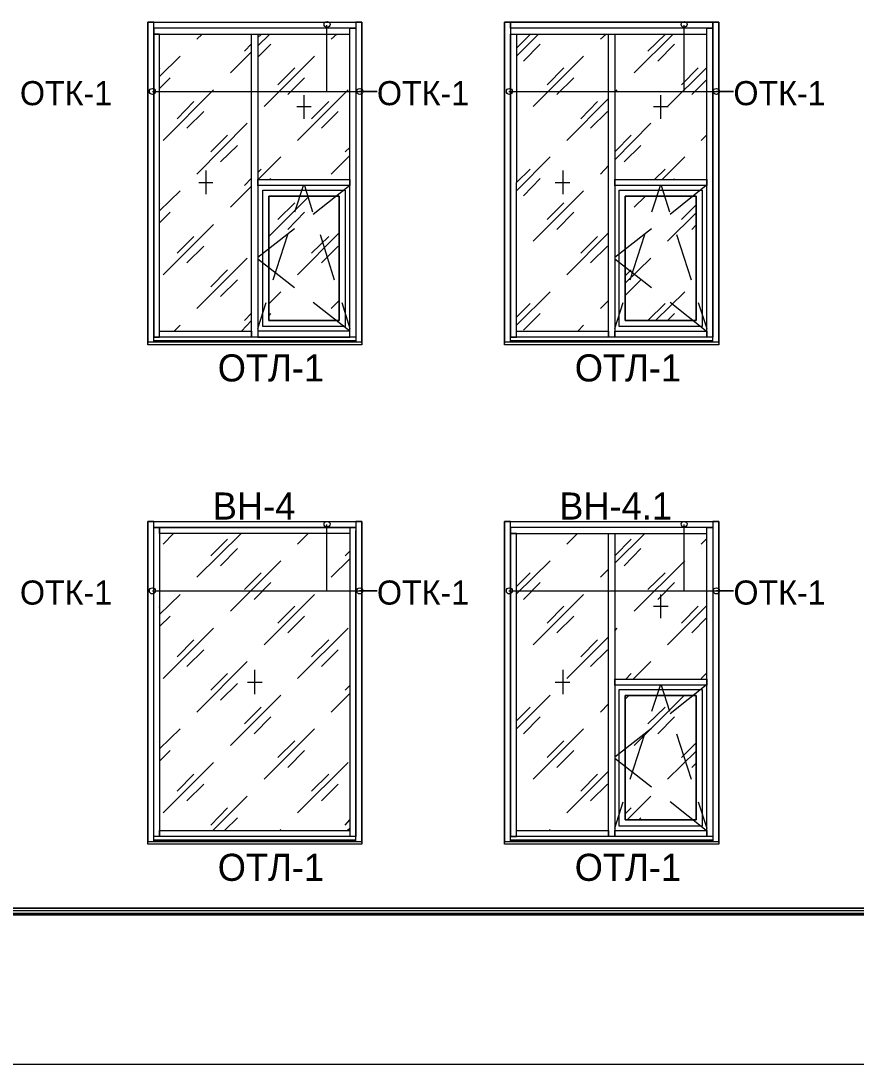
# Model space of a CAD drawing. Header units: millimetres. Extents: x 2294 to 908349, y -83289 to 219220.
# Drawn here: x 341037 to 348288, y -9773 to -713 of the extents above; entities that cross this region are included whole.
import ezdxf

# ---------------------------------------------------------------- set-up
doc = ezdxf.new("R2010")
doc.units = ezdxf.units.MM
doc.layers.add('PDF _Геометрия', color=7, linetype='Continuous')
doc.layers.add('PDF _Текст', color=7, linetype='Continuous')

msp = doc.modelspace()

# ---------------------------------------------------------------- linework, layer by layer
at = {"layer": 'PDF _Геометрия', "lineweight": 9}
for points in [[(357304.6538880302, 5785.864504983067), (357304.6538880302, -8417.379823509254), (372237.9510953019, -8417.379823509254), (372237.9510953019, 5785.864504983067), (372237.9510953019, -8417.379823509254), (372259.8089658695, -8417.379823509254), (320224.9621693904, -8417.379823509254), (322638.071085714, -8417.379823509254), (322638.071085714, 5785.864504983067)], [(322659.9289562816, 5785.864504983067), (322659.9289562816, -8417.379823509254), (357282.7960174608, -8417.379823509254), (357282.7960174608, 5785.864504983067)], [(342192.1221419091, -3499.358934098505), (342192.1221419091, -3433.78532225138), (342192.1221419091, -2117.941510964767), (342192.1221419091, -3460.014767028042), (342240.2094571593, -3460.014767028042), (342240.2094571593, -2117.941510964767), (342240.2094571593, -828.327144407318), (342192.1221419091, -828.327144407318), (342192.1221419091, -2117.941510964767), (342192.1221419091, -802.0976996781537), (342192.1221419091, -723.4093654431636), (342139.6632523558, -723.4093654431636), (342139.6632523558, -802.0976996781537), (342139.6632523558, -2117.941510964767), (342139.6632523558, -3433.78532225138), (342139.6632523558, -3512.473656486371), (342139.6632523558, -723.4093654431636), (343997.5822550135, -723.4093654431636), (343997.5822550135, -3512.473656486371), (343997.5822550135, -3433.78532225138), (343997.5822550135, -2117.941510964767), (343997.5822550135, -802.0976996781537), (343997.5822550135, -723.4093654431636), (343945.1233655552, -723.4093654431636), (343945.1233655552, -802.0976996781537), (343945.1233655552, -2117.941510964767), (343945.1233655552, -3433.78532225138), (343945.1233655552, -3499.358934098505)], [(347044.5694194271, -3499.358934098505), (347044.5694194271, -3433.78532225138), (347044.5694194271, -2117.941510964767), (347044.5694194271, -802.0976996781537), (347044.5694194271, -723.4093654431636), (347097.0283088854, -723.4093654431636), (347097.0283088854, -802.0976996781537), (347097.0283088854, -2117.941510964767), (347097.0283088854, -3433.78532225138), (347097.0283088854, -3512.473656486371), (347097.0283088854, -723.4093654431636), (345234.7377321126, -723.4093654431636), (345234.7377321126, -3512.473656486371), (345234.7377321126, -3433.78532225138), (345234.7377321126, -2117.941510964767), (345234.7377321126, -802.0976996781537), (345234.7377321126, -723.4093654431636), (345287.196621571, -723.4093654431636), (345287.196621571, -802.0976996781537), (345287.196621571, -2117.941510964767), (345287.196621571, -3460.014767028042), (345339.6555111243, -3460.014767028042), (345339.6555111243, -2117.941510964767), (345457.6880123822, -1999.909009611816)], [(343892.6644760019, -3407.555877522216), (343092.6664113107, -3407.555877522216), (343092.6664113107, -3460.014767028042), (343892.6644760019, -3460.014767028042), (343892.6644760019, -2117.941510964767), (343892.6644760019, -802.0976996781537), (343892.6644760019, -775.868254901492), (343945.1233655552, -775.868254901492), (343945.1233655552, -802.0976996781537), (343945.1233655552, -2117.941510964767), (343945.1233655552, -3460.014767028042), (343892.6644760019, -3460.014767028042), (343892.6644760019, -3407.555877522216), (343573.5395649488, -3158.376152475947)], [(343691.5720663017, -749.6388101723278), (343691.5720663017, -1326.686594547355), (344128.7294787078, -1326.686594547355), (343975.7243844459, -1326.686594547355)], [(346791.0181201717, -749.6388101723278), (346791.0181201717, -1326.686594547355), (347223.8039584646, -1326.686594547355), (347075.1704381278, -1326.686594547355)], [(342563.7059423274, -872.0428856384242), (342611.7932577676, -828.327144407318)], [(343092.6664113107, -928.8733492583269), (343197.5841903223, -828.327144407318)], [(343092.6664113107, -858.9281632971251), (343123.2674302945, -832.6987185204634)], [(343730.9162334187, -872.0428856384242), (343779.0035488589, -828.327144407318)], [(345287.196621571, -3499.358934098505), (345287.196621571, -3433.78532225138), (345287.196621571, -2117.941510964767), (345287.196621571, -828.327144407318), (345339.6555111243, -828.327144407318), (345339.6555111243, -2117.941510964767)], [(345339.6555111243, -1020.676405881182), (345532.004772505, -828.327144407318)], [(345339.6555111243, -950.7312198734144), (345457.6880123822, -832.6987185204634)], [(346069.7083897146, -872.0428856384242), (346117.7957050598, -828.327144407318)], [(346362.603856087, -1164.938351963297), (346699.2150635964, -828.327144407318)], [(346480.6363574399, -976.9606646500761), (346629.2698774936, -832.6987185204634)], [(342856.6014086998, -1164.938351963297), (343040.2075218523, -981.3322387641529)], [(342979.0054841659, -976.9606646500761), (343040.2075218523, -911.387052756385)], [(343092.6664113107, -1029.419554108405), (343206.3273385505, -915.7586269170279)], [(345400.8575487158, -1064.392147112289), (345545.1194948463, -915.7586269170279)], [(346568.0678398071, -1064.392147112289), (346712.3297859358, -915.7586269170279)], [(342240.2094571593, -1195.539370806538), (342419.4439961987, -1020.676405881182)], [(343149.4968749771, -1457.833818240673), (343586.6542872901, -1020.676405881182)], [(345483.9174571598, -1457.833818240673), (345921.0748694709, -1020.676405881182)], [(342240.2094571593, -1129.965758959414), (342244.5810313674, -1121.222610732191)], [(343267.5293763301, -1269.856130927452), (343416.1628964788, -1121.222610732191)], [(345606.3215325309, -1269.856130927452), (345750.5834786615, -1121.222610732191)], [(346651.1277482512, -1457.833818240673), (346992.1105298738, -1116.851036571548)], [(346773.5318236223, -1269.856130927452), (346917.7937696578, -1121.222610732191)], [(342240.2094571593, -1300.457149770693), (342332.0125138315, -1208.654093194404)], [(343354.9608587923, -1352.916039276519), (343499.2228048278, -1208.654093194404)], [(345689.381440975, -1352.916039276519), (345838.0149612168, -1208.654093194404)], [(346860.9633061795, -1352.916039276519), (346992.1105298738, -1221.768815535703)], [(342179.0074194747, -1326.686594547355), (344128.7294787078, -1326.686594547355)], [(342270.810476145, -1750.729284565547), (342707.9678883629, -1313.571872158558)], [(343438.0207672364, -1750.729284565547), (343879.5497536624, -1313.571872158558)], [(343494.8512307128, -1357.287613389664), (343494.8512307128, -1562.751597204828)], [(345274.0818992315, -1326.686594547355), (347223.8039584646, -1326.686594547355)], [(346192.1124652757, -1335.429742822074), (346213.9703358433, -1313.571872158558)], [(346589.9257103766, -1357.287613389664), (346589.9257103766, -1562.751597204828)], [(342393.2145515161, -1562.751597204828), (342537.4764975517, -1414.118077009567)], [(343560.4248425125, -1562.751597204828), (343709.0583628512, -1414.118077009567)], [(345776.8129233422, -1750.729284565547), (346139.6535757224, -1387.888632280403)], [(345899.2169989033, -1562.751597204828), (346043.4789449389, -1414.118077009567)], [(342476.2744598652, -1645.811505601392), (342624.9079801089, -1501.54955947178)], [(343433.6491930282, -1457.833818240673), (343556.0532684943, -1457.833818240673)], [(343647.8563251647, -1645.811505601392), (343792.1182712002, -1501.54955947178)], [(345982.2769072524, -1645.811505601392), (346130.9104274011, -1501.54955947178)], [(346528.7236726901, -1457.833818240673), (346655.4993222693, -1457.833818240673)], [(342563.7059423274, -2043.62475089042), (343000.8633547353, -1602.095764322788)], [(346192.1124652757, -1921.220675376826), (346506.8658021207, -1602.095764322788)], [(342686.1100177935, -1851.275489369058), (342830.371963924, -1707.013543286943)], [(346192.1124652757, -1851.275489369058), (346336.3744113112, -1707.013543286943)], [(346944.0232144336, -1750.729284565547), (346992.1105298738, -1702.641969220364)], [(342769.1699262375, -1938.706971878768), (342917.8034463862, -1794.445025796653)], [(346275.1723735298, -1938.706971878768), (346419.4343195653, -1794.445025796653)], [(343097.0379855188, -2091.712066235603), (343293.7588211058, -1894.991230647662)], [(343730.9162334187, -2043.62475089042), (343892.6644760019, -1881.876508258865)], [(343853.3203088848, -1851.275489369058), (343892.6644760019, -1811.931322298595)], [(345339.6555111243, -2187.886696972535), (345632.5509773085, -1894.991230647662)], [(346603.040432811, -2091.712066235603), (346799.7612683999, -1894.991230647662)], [(346069.7083897146, -2043.62475089042), (346139.6535757224, -1969.307990722009)], [(342642.3942765633, -2013.023732000613), (342642.3942765633, -2218.487715815776)], [(342979.0054841659, -2144.170955693931), (343040.2075218523, -2078.597343846806)], [(343092.6664113107, -2030.510028502555), (343123.2674302945, -1999.909009611816)], [(343201.9557645305, -2091.712066235603), (343206.3273385505, -2082.968917960883)], [(345400.8575487158, -2231.602438156144), (345545.1194948463, -2082.968917960883)], [(345741.8403304333, -2013.023732000613), (345741.8403304333, -2218.487715815776)], [(346537.4668209164, -2091.712066235603), (346629.2698774936, -1999.909009611816)], [(346707.9582117277, -2091.712066235603), (346712.3297859358, -2082.968917960883)], [(342581.1922388768, -2117.941510964767), (342703.5963143429, -2117.941510964767)], [(342856.6014086998, -2332.14864305465), (343040.2075218523, -2148.542529854574)], [(343416.1628964788, -2371.49281017168), (343490.4796566947, -2144.170955693931)], [(343499.2228048278, -2144.170955693931), (343569.1679909287, -2371.49281017168)], [(343892.6644760019, -2144.170955693931), (343573.5395649488, -2393.350680787698)], [(345676.2667185387, -2117.941510964767), (345803.0423681198, -2117.941510964767)], [(346515.6089503488, -2371.49281017168), (346589.9257103766, -2144.170955693931)], [(346594.2972845847, -2144.170955693931), (346668.6140446106, -2371.49281017168)], [(346987.7389557587, -2144.170955693931), (346672.9856188188, -2393.350680787698)], [(342240.2094571593, -2362.74966189696), (342419.4439961987, -2187.886696972535)], [(343188.8410420942, -2585.699942214065), (343538.5669719449, -2235.974012317718)], [(345483.9174571598, -2625.044109332026), (345921.0748694709, -2187.886696972535)], [(346362.603856087, -2332.14864305465), (346458.7784866823, -2235.974012317718)], [(342240.2094571593, -2297.176050050766), (342244.5810313674, -2292.804475936689)], [(343267.5293763301, -2437.066422018805), (343416.1628964788, -2292.804475936689)], [(345606.3215325309, -2437.066422018805), (345750.5834786615, -2292.804475936689)], [(346773.5318236223, -2437.066422018805), (346900.3074732965, -2310.290772391134)], [(342240.2094571593, -2467.667440862046), (342332.0125138315, -2375.864384238259)], [(343354.9608587923, -2524.497904481017), (343499.2228048278, -2375.864384238259)], [(345689.381440975, -2524.497904481017), (345838.0149612168, -2375.864384238259)], [(346651.1277482512, -2625.044109332026), (346900.3074732965, -2380.235958398902)], [(342270.810476145, -2917.939575609402), (342707.9678883629, -2480.782163249911)], [(343411.7913224588, -2520.126330367872), (343092.6664113107, -2769.306055414141)], [(346511.2373761407, -2520.126330367872), (346192.1124652757, -2769.306055414141)], [(346860.9633061795, -2524.497904481017), (346900.3074732965, -2485.153737363988)], [(342393.2145515161, -2729.96188829618), (342537.4764975517, -2585.699942214065)], [(343228.1852092131, -2961.655316888005), (343354.9608587923, -2568.213645712123)], [(343438.0207672364, -2917.939575609402), (343800.8614194265, -2555.098923371756)], [(343560.4248425125, -2729.96188829618), (343709.0583628512, -2585.699942214065)], [(343634.7416027284, -2568.213645712123), (343757.1456781013, -2961.655316888005)], [(345776.8129233422, -2917.939575609402), (346139.6535757224, -2555.098923371756)], [(345899.2169989033, -2729.96188829618), (346043.4789449389, -2585.699942214065)], [(346327.6312629881, -2961.655316888005), (346454.4069126623, -2568.213645712123)], [(346729.8160824853, -2568.213645712123), (346856.5917319714, -2961.655316888005)], [(342476.2744598652, -2813.021796645247), (342624.9079801089, -2668.759850563132)], [(343647.8563251647, -2813.021796645247), (343792.1182712002, -2668.759850563132)], [(345982.2769072524, -2813.021796645247), (346130.9104274011, -2668.759850563132)], [(342563.7059423274, -3210.835041934275), (343000.8633547353, -2773.677629527287)], [(343411.7913224588, -3031.600502848276), (343092.6664113107, -2782.420777754509)], [(346511.2373761407, -3031.600502848276), (346192.1124652757, -2782.420777754509)], [(346283.915521851, -2992.256335731247), (346506.8658021207, -2773.677629527287)], [(342686.1100177935, -3022.857354621054), (342830.371963924, -2874.223834378296)], [(346283.915521851, -2926.682723884122), (346336.3744113112, -2874.223834378296)], [(342769.1699262375, -3105.917262970121), (342917.8034463862, -2961.655316888005)], [(346283.915521851, -3097.174114695401), (346419.4343195653, -2961.655316888005)], [(343188.8410420942, -3171.490874817246), (343293.7588211058, -3066.57309585216)], [(345339.6555111243, -3355.09698801639), (345632.5509773085, -3066.57309585216)], [(346546.2099692395, -3315.752820898429), (346799.7612683999, -3066.57309585216)], [(343092.6664113107, -3385.698006859631), (343166.9831714316, -3158.376152475947)], [(343730.9162334187, -3210.835041934275), (343800.8614194265, -3140.889855926507)], [(343822.7192899941, -3158.376152475947), (343892.6644760019, -3385.698006859631)], [(345339.6555111243, -3285.15180205612), (345457.6880123822, -3167.119300703169)], [(346069.7083897146, -3210.835041934275), (346139.6535757224, -3140.889855926507)], [(346192.1124652757, -3385.698006859631), (346266.4292253016, -3158.376152475947)], [(346480.6363574399, -3315.752820898429), (346629.2698774936, -3167.119300703169)], [(346987.7389557587, -3407.555877522216), (346672.9856188188, -3158.376152475947)], [(346917.7937696578, -3158.376152475947), (346992.1105298738, -3385.698006859631)], [(342979.0054841659, -3315.752820898429), (343040.2075218523, -3250.179209052236)], [(343188.8410420942, -3276.4086537814), (343206.3273385505, -3254.550783165381)], [(345400.8575487158, -3398.812729247496), (345545.1194948463, -3254.550783165381)], [(346651.1277482512, -3315.752820898429), (346712.3297859358, -3254.550783165381)], [(342952.7760394851, -3407.555877522216), (343040.2075218523, -3315.752820898429)], [(342366.9851067404, -3407.555877522216), (342419.4439961987, -3355.09698801639)], [(345872.9875541276, -3407.555877522216), (345921.0748694709, -3355.09698801639)], [(342139.6632523558, -3499.358934098505), (342139.6632523558, -3499.358934098505)], [(342139.6632523558, -3525.588378875167), (342139.6632523558, -3521.216804713593)], [(343945.1233655552, -3460.014767028042), (342192.1221419091, -3460.014767028042)], [(343945.1233655552, -3490.615785871283), (342192.1221419091, -3490.615785871283), (343945.1233655552, -3490.615785871283)], [(343945.1233655552, -3490.615785871283), (342192.1221419091, -3490.615785871283)], [(343997.5822550135, -3499.358934098505), (343997.5822550135, -3499.358934098505)], [(343997.5822550135, -3521.216804713593), (343997.5822550135, -3525.588378875167)], [(345234.7377321126, -3499.358934098505), (345234.7377321126, -3499.358934098505)], [(345234.7377321126, -3525.588378875167), (345234.7377321126, -3521.216804713593)], [(347044.5694194271, -3460.014767028042), (345287.196621571, -3460.014767028042)], [(347044.5694194271, -3490.615785871283), (345287.196621571, -3490.615785871283), (347044.5694194271, -3490.615785871283)], [(347044.5694194271, -3490.615785871283), (345287.196621571, -3490.615785871283)], [(347097.0283088854, -3499.358934098505), (347097.0283088854, -3499.358934098505)], [(347097.0283088854, -3521.216804713593), (347097.0283088854, -3525.588378875167)], [(342192.1221419091, -7840.332039134228), (342192.1221419091, -7770.38685312646), (342192.1221419091, -5138.699230552302), (342192.1221419091, -5060.010896364809), (342139.6632523558, -5060.010896364809), (342139.6632523558, -5138.699230552302), (342139.6632523558, -7770.38685312646), (342139.6632523558, -7849.07518736145), (342139.6632523558, -5060.010896364809), (343997.5822550135, -5060.010896364809), (343997.5822550135, -7849.07518736145), (343997.5822550135, -7770.38685312646), (343997.5822550135, -5138.699230552302), (343997.5822550135, -5060.010896364809), (343945.1233655552, -5060.010896364809), (343945.1233655552, -5138.699230552302)], [(345287.196621571, -7840.332039134228), (345287.196621571, -7770.38685312646), (345287.196621571, -6454.543041839846), (345287.196621571, -7796.616297903121), (345339.6555111243, -7796.616297903121), (345339.6555111243, -6454.543041839846), (345339.6555111243, -5164.928675328963), (345287.196621571, -5164.928675328963), (345287.196621571, -6454.543041839846), (345287.196621571, -5138.699230552302), (345287.196621571, -5060.010896364809), (345234.7377321126, -5060.010896364809), (345234.7377321126, -5138.699230552302), (345234.7377321126, -6454.543041839846), (345234.7377321126, -7770.38685312646), (345234.7377321126, -7849.07518736145), (345234.7377321126, -5060.010896364809), (347097.0283088854, -5060.010896364809), (347097.0283088854, -7849.07518736145), (347097.0283088854, -7770.38685312646), (347097.0283088854, -6454.543041839846), (347097.0283088854, -5138.699230552302), (347097.0283088854, -5060.010896364809), (347044.5694194271, -5060.010896364809), (347044.5694194271, -5138.699230552302), (347044.5694194271, -6454.543041839846), (347044.5694194271, -7770.38685312646), (347044.5694194271, -7840.332039134228)], [(343945.1233655552, -7796.616297903121), (342192.1221419091, -7796.616297903121), (342192.1221419091, -5138.699230552302), (342192.1221419091, -5112.469785823137), (342240.2094571593, -5112.469785823137), (342240.2094571593, -5138.699230552302), (342240.2094571593, -7796.616297903121), (342192.1221419091, -7796.616297903121)], [(343691.5720663017, -5086.240341093973), (343691.5720663017, -5663.288125421503), (344128.7294787078, -5663.288125421503), (343975.7243844459, -5663.288125421503)], [(343892.6644760019, -5112.469785823137), (343945.1233655552, -5112.469785823137)], [(343892.6644760019, -5112.469785823137), (343892.6644760019, -5138.699230552302)], [(343892.6644760019, -5138.699230552302), (343892.6644760019, -7796.616297903121)], [(343945.1233655552, -7840.332039134228), (343945.1233655552, -7770.38685312646), (343945.1233655552, -5138.699230552302), (343945.1233655552, -7796.616297903121)], [(346791.0181201717, -5086.240341093973), (346791.0181201717, -5663.288125421503), (347223.8039584646, -5663.288125421503), (347075.1704381278, -5663.288125421503)], [(342270.810476145, -5256.731731905253), (342362.6135327204, -5164.928675328963)], [(342563.7059423274, -5545.25562411698), (342948.4044652751, -5164.928675328963)], [(342686.1100177935, -5357.277936756262), (342830.371963924, -5213.015990674146)], [(343438.0207672364, -5256.731731905253), (343529.8238238117, -5164.928675328963)], [(345776.8129233422, -5256.731731905253), (345868.6159800126, -5164.928675328963)], [(346192.1124652757, -5422.851548603387), (346454.4069126623, -5164.928675328963)], [(346192.1124652757, -5357.277936756262), (346336.3744113112, -5213.015990674146)], [(346944.0232144336, -5256.731731905253), (346992.1105298738, -5208.644416513504)], [(342769.1699262375, -5444.709419218474), (342917.8034463862, -5296.075899023213)], [(343853.3203088848, -5357.277936756262), (343892.6644760019, -5317.933769638301)], [(346275.1723735298, -5444.709419218474), (346419.4343195653, -5296.075899023213)], [(342856.6014086998, -5838.151090394356), (343293.7588211058, -5400.993677987368)], [(343730.9162334187, -5545.25562411698), (343892.6644760019, -5383.507381485426)], [(345339.6555111243, -5689.517570198164), (345632.5509773085, -5400.993677987368)], [(346362.603856087, -5838.151090394356), (346799.7612683999, -5400.993677987368)], [(342979.0054841659, -5650.173403081135), (343123.2674302945, -5505.91145699902)], [(345339.6555111243, -5623.943958304473), (345457.6880123822, -5505.91145699902)], [(346069.7083897146, -5545.25562411698), (346139.6535757224, -5475.310438109213)], [(346480.6363574399, -5650.173403081135), (346629.2698774936, -5505.91145699902)], [(343062.0653924199, -5737.604885543347), (343206.3273385505, -5588.971365300589)], [(345400.8575487158, -5737.604885543347), (345545.1194948463, -5588.971365300589)], [(346568.0678398071, -5737.604885543347), (346712.3297859358, -5588.971365300589)], [(342179.0074194747, -5663.288125421503), (344128.7294787078, -5663.288125421503)], [(342240.2094571593, -5868.752109236666), (342419.4439961987, -5693.889144264744)], [(343149.4968749771, -6131.046556671732), (343586.6542872901, -5693.889144264744)], [(345274.0818992315, -5663.288125421503), (347223.8039584646, -5663.288125421503)], [(345483.9174571598, -6131.046556671732), (345921.0748694709, -5693.889144264744)], [(346589.9257103766, -5693.889144264744), (346589.9257103766, -5899.353128127404)], [(342240.2094571593, -5803.178497390472), (342244.5810313674, -5794.43534916325)], [(343267.5293763301, -5943.068869358511), (343416.1628964788, -5794.43534916325)], [(345606.3215325309, -5943.068869358511), (345750.5834786615, -5794.43534916325)], [(346528.7236726901, -5794.43534916325), (346655.4993222693, -5794.43534916325)], [(346651.1277482512, -6131.046556671732), (346992.1105298738, -5790.063775001676)], [(346773.5318236223, -5943.068869358511), (346917.7937696578, -5794.43534916325)], [(342240.2094571593, -5973.669888201752), (342332.0125138315, -5881.866831625463)], [(343354.9608587923, -6026.128777707578), (343499.2228048278, -5881.866831625463)], [(345689.381440975, -6026.128777707578), (345838.0149612168, -5881.866831625463)], [(346860.9633061795, -6026.128777707578), (346992.1105298738, -5894.981554013328)], [(342270.810476145, -6423.942022996605), (342707.9678883629, -5986.784610589617)], [(343438.0207672364, -6423.942022996605), (343879.5497536624, -5986.784610589617)], [(345776.8129233422, -6423.942022996605), (346139.6535757224, -6061.101370711462)], [(346192.1124652757, -6008.642481205636), (346213.9703358433, -5986.784610589617)], [(342393.2145515161, -6235.964335635887), (342537.4764975517, -6087.330815440626)], [(343560.4248425125, -6235.964335635887), (343709.0583628512, -6087.330815440626)], [(345899.2169989033, -6235.964335635887), (346043.4789449389, -6087.330815440626)], [(342476.2744598652, -6319.024244032451), (342624.9079801089, -6174.762297950336)], [(343647.8563251647, -6319.024244032451), (343792.1182712002, -6174.762297950336)], [(345982.2769072524, -6319.024244032451), (346130.9104274011, -6174.762297950336)], [(342563.7059423274, -6716.837489273981), (343000.8633547353, -6275.308502753847)], [(346353.8607077657, -6428.313597109751), (346506.8658021207, -6275.308502753847)], [(342686.1100177935, -6524.488227847614), (342830.371963924, -6380.226281765499)], [(343066.4369666281, -6349.625262874761), (343066.4369666281, -6559.460820804001)], [(345741.8403304333, -6349.625262874761), (345741.8403304333, -6559.460820804001)], [(346288.2870958711, -6428.313597109751), (346336.3744113112, -6380.226281765499)], [(346944.0232144336, -6423.942022996605), (346992.1105298738, -6375.854707603925)], [(342769.1699262375, -6611.919710309827), (342917.8034463862, -6467.657764227712)], [(343005.2349289434, -6454.543041839846), (343132.0105784277, -6454.543041839846)], [(343853.3203088848, -6524.488227847614), (343892.6644760019, -6485.144060729654)], [(345676.2667185387, -6454.543041839846), (345803.0423681198, -6454.543041839846)], [(346515.6089503488, -6708.094341046759), (346589.9257103766, -6480.772486569011)], [(346594.2972845847, -6480.772486569011), (346668.6140446106, -6708.094341046759)], [(346987.7389557587, -6480.772486569011), (346672.9856188188, -6729.952211662778)], [(342856.6014086998, -7005.361381438212), (343293.7588211058, -6568.203969078721)], [(343730.9162334187, -6716.837489273981), (343892.6644760019, -6555.089246737421)], [(345339.6555111243, -6861.099435356096), (345632.5509773085, -6568.203969078721)], [(346283.915521851, -6603.176562082605), (346314.5165406468, -6572.575543191866)], [(346362.603856087, -7005.361381438212), (346795.3896942849, -6572.575543191866)], [(342979.0054841659, -6817.38369412499), (343123.2674302945, -6673.121748042875)], [(345339.6555111243, -6791.154249395826), (345457.6880123822, -6673.121748042875)], [(346069.7083897146, -6716.837489273981), (346139.6535757224, -6642.520729199634)], [(346480.6363574399, -6817.38369412499), (346629.2698774936, -6673.121748042875)], [(343062.0653924199, -6904.8151766347), (343206.3273385505, -6756.181656391942)], [(345400.8575487158, -6904.8151766347), (345545.1194948463, -6756.181656391942)], [(346568.0678398071, -6904.8151766347), (346712.3297859358, -6756.181656391942)], [(342240.2094571593, -7035.962400328019), (342419.4439961987, -6861.099435356096)], [(343149.4968749771, -7298.256847763085), (343586.6542872901, -6861.099435356096)], [(345483.9174571598, -7298.256847763085), (345921.0748694709, -6861.099435356096)], [(346511.2373761407, -6856.72786124202), (346192.1124652757, -7105.907586335787)], [(342240.2094571593, -6970.388788481825), (342244.5810313674, -6966.017214320251)], [(343267.5293763301, -7110.279160402366), (343416.1628964788, -6966.017214320251)], [(345606.3215325309, -7110.279160402366), (345750.5834786615, -6966.017214320251)], [(346327.6312629881, -7298.256847763085), (346454.4069126623, -6904.8151766347)], [(346729.8160824853, -6904.8151766347), (346856.5917319714, -7298.256847763085)], [(342240.2094571593, -7140.880179292173), (342332.0125138315, -7049.077122716815)], [(343354.9608587923, -7197.710642912076), (343499.2228048278, -7049.077122716815)], [(345689.381440975, -7197.710642912076), (345838.0149612168, -7049.077122716815)], [(346651.1277482512, -7298.256847763085), (346900.3074732965, -7053.448696829961)], [(346773.5318236223, -7110.279160402366), (346900.3074732965, -6983.503510822193)], [(342270.810476145, -7591.152314087958), (342707.9678883629, -7153.99490168097)], [(343438.0207672364, -7591.152314087958), (343879.5497536624, -7153.99490168097)], [(346511.2373761407, -7368.202033770853), (346192.1124652757, -7119.022308677086)], [(345776.8129233422, -7591.152314087958), (346139.6535757224, -7228.311661755317)], [(346860.9633061795, -7197.710642912076), (346900.3074732965, -7158.366475794115)], [(342393.2145515161, -7403.174626727239), (342537.4764975517, -7254.541106531979)], [(343560.4248425125, -7403.174626727239), (343709.0583628512, -7254.541106531979)], [(345899.2169989033, -7403.174626727239), (346043.4789449389, -7254.541106531979)], [(342476.2744598652, -7486.234535122872), (342624.9079801089, -7341.972588994191)], [(343647.8563251647, -7486.234535122872), (343792.1182712002, -7341.972588994191)], [(345982.2769072524, -7486.234535122872), (346130.9104274011, -7341.972588994191)], [(342703.5963143429, -7744.157408397296), (343000.8633547353, -7446.890368005843)], [(346192.1124652757, -7722.299537781277), (346266.4292253016, -7494.977683351026)], [(346301.4018182124, -7652.354351773509), (346506.8658021207, -7446.890368005843)], [(346987.7389557587, -7744.157408397296), (346672.9856188188, -7494.977683351026)], [(346917.7937696578, -7494.977683351026), (346992.1105298738, -7722.299537781277)], [(342686.1100177935, -7696.070093052112), (342830.371963924, -7547.436572809354)], [(346283.915521851, -7599.89546231518), (346336.3744113112, -7547.436572809354)], [(342804.1425191464, -7744.157408397296), (342917.8034463862, -7634.868055271567)], [(343853.3203088848, -7696.070093052112), (343892.6644760019, -7652.354351773509)], [(346401.948023204, -7652.354351773509), (346419.4343195653, -7634.868055271567)], [(343285.0156727845, -7744.157408397296), (343293.7588211058, -7735.414260169142)], [(343870.8066054343, -7744.157408397296), (343892.6644760019, -7722.299537781277)], [(345623.8078290804, -7744.157408397296), (345632.5509773085, -7735.414260169142)], [(343997.5822550135, -7857.818335588672), (343997.5822550135, -7862.189909749315), (342139.6632523558, -7862.189909749315), (342139.6632523558, -7840.332039134228), (342139.6632523558, -7831.588890859508)], [(342139.6632523558, -7840.332039134228), (343997.5822550135, -7840.332039134228)], [(342139.6632523558, -7862.189909749315), (342139.6632523558, -7857.818335588672)], [(343945.1233655552, -7827.217316745431), (342192.1221419091, -7827.217316745431), (343945.1233655552, -7827.217316745431)], [(343945.1233655552, -7827.217316745431), (342192.1221419091, -7827.217316745431)], [(343945.1233655552, -7796.616297903121), (343892.6644760019, -7796.616297903121)], [(343997.5822550135, -7835.960465020151), (343997.5822550135, -7840.332039134228), (343997.5822550135, -7862.189909749315)], [(347097.0283088854, -7857.818335588672), (347097.0283088854, -7862.189909749315), (345234.7377321126, -7862.189909749315), (345234.7377321126, -7840.332039134228), (345234.7377321126, -7835.960465020151)], [(345234.7377321126, -7840.332039134228), (347097.0283088854, -7840.332039134228)], [(345234.7377321126, -7862.189909749315), (345234.7377321126, -7857.818335588672)], [(347044.5694194271, -7796.616297903121), (345287.196621571, -7796.616297903121)], [(347044.5694194271, -7827.217316745431), (345287.196621571, -7827.217316745431), (347044.5694194271, -7827.217316745431)], [(347044.5694194271, -7827.217316745431), (345287.196621571, -7827.217316745431)], [(347097.0283088854, -7835.960465020151), (347097.0283088854, -7840.332039134228), (347097.0283088854, -7862.189909749315)], [(320224.9621693904, -8439.237694077776), (372259.8089658695, -8439.237694077776)], [(319709.1164227484, -9772.567801866331), (322362.6619159861, -9772.567801866331), (322930.9665519914, -9772.567801866331), (357007.3868476397, -9772.567801866331), (357575.6914838331, -9772.567801866331), (372775.6547126065, -9772.567801866331)]]:
    msp.add_lwpolyline(points, dxfattribs=at)
for points in [[(343066.4369666281, -775.868254901492), (342192.1221419091, -775.868254901492), (342192.1221419091, -828.327144407318), (343066.4369666281, -828.327144407318), (343892.6644760019, -828.327144407318), (343892.6644760019, -775.868254901492), (343066.4369666281, -775.868254901492), (342218.3515865917, -775.868254901492), (342192.1221419091, -775.868254901492), (342192.1221419091, -723.4093654431636), (342218.3515865917, -723.4093654431636), (343066.4369666281, -723.4093654431636), (343918.8939207795, -723.4093654431636), (343945.1233655552, -723.4093654431636), (343945.1233655552, -775.868254901492), (343918.8939207795, -775.868254901492)], [(346165.8830205, -775.868254901492), (345287.196621571, -775.868254901492), (345287.196621571, -828.327144407318), (346165.8830205, -828.327144407318), (346992.1105298738, -828.327144407318), (346992.1105298738, -775.868254901492), (346165.8830205, -775.868254901492), (345313.4260663486, -775.868254901492), (345287.196621571, -775.868254901492), (345287.196621571, -723.4093654431636), (345313.4260663486, -723.4093654431636), (346165.8830205, -723.4093654431636), (347018.3399746495, -723.4093654431636), (347044.5694194271, -723.4093654431636), (347044.5694194271, -775.868254901492), (347018.3399746495, -775.868254901492)], [(346992.1105298738, -802.0976996781537), (346992.1105298738, -775.868254901492), (347044.5694194271, -775.868254901492), (347044.5694194271, -802.0976996781537), (347044.5694194271, -2117.941510964767), (347044.5694194271, -3460.014767028042), (346992.1105298738, -3460.014767028042), (346992.1105298738, -2117.941510964767)], [(343092.6664113107, -3460.014767028042), (343040.2075218523, -3460.014767028042), (342240.2094571593, -3460.014767028042), (342240.2094571593, -3407.555877522216), (343040.2075218523, -3407.555877522216), (343040.2075218523, -3460.014767028042), (343040.2075218523, -2117.941510964767), (343040.2075218523, -828.327144407318), (343092.6664113107, -828.327144407318), (343092.6664113107, -2117.941510964767)], [(346192.1124652757, -3460.014767028042), (346139.6535757224, -3460.014767028042), (345339.6555111243, -3460.014767028042), (345339.6555111243, -3407.555877522216), (346139.6535757224, -3407.555877522216), (346139.6535757224, -3460.014767028042), (346139.6535757224, -2117.941510964767), (346139.6535757224, -828.327144407318), (346192.1124652757, -828.327144407318), (346192.1124652757, -2117.941510964767)], [(343892.6644760019, -2144.170955693931), (343092.6664113107, -2144.170955693931), (343092.6664113107, -2091.712066235603), (343892.6644760019, -2091.712066235603)], [(346992.1105298738, -2144.170955693931), (346192.1124652757, -2144.170955693931), (346192.1124652757, -2091.712066235603), (346992.1105298738, -2091.712066235603)], [(343136.3821526358, -2183.515122811892), (343853.3203088848, -2183.515122811892), (343853.3203088848, -3368.211710404255), (343136.3821526358, -3368.211710404255)], [(343853.3203088848, -2183.515122811892), (343853.3203088848, -3368.211710404255), (343136.3821526358, -3368.211710404255), (343136.3821526358, -2183.515122811892)], [(343800.8614194265, -2235.974012317718), (343188.8410420942, -2235.974012317718), (343188.8410420942, -3315.752820898429), (343800.8614194265, -3315.752820898429)], [(343188.8410420942, -3315.752820898429), (343188.8410420942, -2235.974012317718), (343800.8614194265, -2235.974012317718), (343800.8614194265, -3315.752820898429)], [(346231.4566323927, -2183.515122811892), (346952.7663627549, -2183.515122811892), (346952.7663627549, -3368.211710404255), (346231.4566323927, -3368.211710404255)], [(346952.7663627549, -2183.515122811892), (346952.7663627549, -3368.211710404255), (346231.4566323927, -3368.211710404255), (346231.4566323927, -2183.515122811892)], [(346900.3074732965, -2235.974012317718), (346283.915521851, -2235.974012317718), (346283.915521851, -3315.752820898429), (346900.3074732965, -3315.752820898429)], [(346283.915521851, -3315.752820898429), (346283.915521851, -2235.974012317718), (346900.3074732965, -2235.974012317718), (346900.3074732965, -3315.752820898429)], [(346992.1105298738, -3460.014767028042), (346192.1124652757, -3460.014767028042), (346192.1124652757, -3407.555877522216), (346992.1105298738, -3407.555877522216)], [(343997.5822550135, -3525.588378875167), (342139.6632523558, -3525.588378875167), (342139.6632523558, -3499.358934098505), (343997.5822550135, -3499.358934098505)], [(347097.0283088854, -3525.588378875167), (345234.7377321126, -3525.588378875167), (345234.7377321126, -3499.358934098505), (347097.0283088854, -3499.358934098505)], [(342218.3515865917, -5112.469785823137), (342192.1221419091, -5112.469785823137), (342192.1221419091, -5060.010896364809), (342218.3515865917, -5060.010896364809), (343945.1233655552, -5060.010896364809), (343945.1233655552, -5112.469785823137)], [(346165.8830205, -5112.469785823137), (345287.196621571, -5112.469785823137), (345287.196621571, -5164.928675328963), (346165.8830205, -5164.928675328963), (346992.1105298738, -5164.928675328963), (346992.1105298738, -5112.469785823137), (346165.8830205, -5112.469785823137), (345313.4260663486, -5112.469785823137), (345287.196621571, -5112.469785823137), (345287.196621571, -5060.010896364809), (345313.4260663486, -5060.010896364809), (346165.8830205, -5060.010896364809), (347018.3399746495, -5060.010896364809), (347044.5694194271, -5060.010896364809), (347044.5694194271, -5112.469785823137), (347018.3399746495, -5112.469785823137)], [(343892.6644760019, -5164.928675328963), (342240.2094571593, -5164.928675328963), (342240.2094571593, -5112.469785823137), (343892.6644760019, -5112.469785823137)], [(346992.1105298738, -5138.699230552302), (346992.1105298738, -5112.469785823137), (347044.5694194271, -5112.469785823137), (347044.5694194271, -5138.699230552302), (347044.5694194271, -6454.543041839846), (347044.5694194271, -7796.616297903121), (346992.1105298738, -7796.616297903121), (346992.1105298738, -6454.543041839846)], [(346192.1124652757, -7796.616297903121), (346139.6535757224, -7796.616297903121), (345339.6555111243, -7796.616297903121), (345339.6555111243, -7744.157408397296), (346139.6535757224, -7744.157408397296), (346139.6535757224, -7796.616297903121), (346139.6535757224, -6454.543041839846), (346139.6535757224, -5164.928675328963), (346192.1124652757, -5164.928675328963), (346192.1124652757, -6454.543041839846)], [(346992.1105298738, -6480.772486569011), (346192.1124652757, -6480.772486569011), (346192.1124652757, -6428.313597109751), (346992.1105298738, -6428.313597109751)], [(346231.4566323927, -6520.11665368604), (346952.7663627549, -6520.11665368604), (346952.7663627549, -7704.813241279335), (346231.4566323927, -7704.813241279335)], [(346952.7663627549, -6520.11665368604), (346952.7663627549, -7704.813241279335), (346231.4566323927, -7704.813241279335), (346231.4566323927, -6520.11665368604)], [(346900.3074732965, -6572.575543191866), (346283.915521851, -6572.575543191866), (346283.915521851, -7652.354351773509), (346900.3074732965, -7652.354351773509)], [(346283.915521851, -7652.354351773509), (346283.915521851, -6572.575543191866), (346900.3074732965, -6572.575543191866), (346900.3074732965, -7652.354351773509)], [(343892.6644760019, -7796.616297903121), (342240.2094571593, -7796.616297903121), (342240.2094571593, -7744.157408397296), (343892.6644760019, -7744.157408397296)], [(346992.1105298738, -7796.616297903121), (346192.1124652757, -7796.616297903121), (346192.1124652757, -7744.157408397296), (346992.1105298738, -7744.157408397296)], [(320246.8200399599, -8417.379823509254), (372237.9510953019, -8417.379823509254)]]:
    msp.add_lwpolyline(points, close=True, dxfattribs=at)
at = {"layer": 'PDF _Геометрия', "lineweight": 40}
msp.add_lwpolyline([(400207.2823398786, -8469.838712967583), (320098.1865197162, -8469.838712967583)], dxfattribs=at)
at = {"layer": 'PDF _Геометрия', "lineweight": 9}
for points in [[(343669.7141957323, -745.267236058251), (343669.7141957323, -727.780939556309), (343678.4573438654, -719.0377913290868), (343695.9436404149, -719.0377913290868)], [(343669.7141957323, -745.267236058251), (343669.7141957323, -727.780939556309), (343678.4573438654, -719.0377913290868), (343695.9436404149, -719.0377913290868)], [(343695.9436404149, -719.0377913290868), (343709.0583628512, -719.0377913290868), (343722.1730851906, -727.780939556309), (343722.1730851906, -745.267236058251)], [(343695.9436404149, -719.0377913290868), (343709.0583628512, -719.0377913290868), (343722.1730851906, -727.780939556309), (343722.1730851906, -745.267236058251)], [(346769.1602496041, -745.267236058251), (346769.1602496041, -727.780939556309), (346777.9033978304, -719.0377913290868), (346795.3896942849, -719.0377913290868)], [(346769.1602496041, -745.267236058251), (346769.1602496041, -727.780939556309), (346777.9033978304, -719.0377913290868), (346795.3896942849, -719.0377913290868)], [(346795.3896942849, -719.0377913290868), (346808.5044167212, -719.0377913290868), (346821.6191390625, -727.780939556309), (346821.6191390625, -745.267236058251)], [(346795.3896942849, -719.0377913290868), (346808.5044167212, -719.0377913290868), (346821.6191390625, -727.780939556309), (346821.6191390625, -745.267236058251)], [(343695.9436404149, -771.4966808349127), (343678.4573438654, -771.4966808349127), (343669.7141957323, -758.3819584470475), (343669.7141957323, -745.267236058251)], [(343695.9436404149, -771.4966808349127), (343678.4573438654, -771.4966808349127), (343669.7141957323, -758.3819584470475), (343669.7141957323, -745.267236058251)], [(343722.1730851906, -745.267236058251), (343722.1730851906, -758.3819584470475), (343709.0583628512, -771.4966808349127), (343695.9436404149, -771.4966808349127)], [(343722.1730851906, -745.267236058251), (343722.1730851906, -758.3819584470475), (343709.0583628512, -771.4966808349127), (343695.9436404149, -771.4966808349127)], [(346795.3896942849, -771.4966808349127), (346777.9033978304, -771.4966808349127), (346769.1602496041, -758.3819584470475), (346769.1602496041, -745.267236058251)], [(346795.3896942849, -771.4966808349127), (346777.9033978304, -771.4966808349127), (346769.1602496041, -758.3819584470475), (346769.1602496041, -745.267236058251)], [(346821.6191390625, -745.267236058251), (346821.6191390625, -758.3819584470475), (346808.5044167212, -771.4966808349127), (346795.3896942849, -771.4966808349127)], [(346821.6191390625, -745.267236058251), (346821.6191390625, -758.3819584470475), (346808.5044167212, -771.4966808349127), (346795.3896942849, -771.4966808349127)], [(342152.7779747921, -1326.686594547355), (342152.7779747921, -1309.200298045413), (342161.5211229252, -1300.457149770693), (342179.0074194747, -1300.457149770693)], [(342152.7779747921, -1326.686594547355), (342152.7779747921, -1309.200298045413), (342161.5211229252, -1300.457149770693), (342179.0074194747, -1300.457149770693)], [(342179.0074194747, -1352.916039276519), (342161.5211229252, -1352.916039276519), (342152.7779747921, -1339.801316887722), (342152.7779747921, -1326.686594547355)], [(342179.0074194747, -1352.916039276519), (342161.5211229252, -1352.916039276519), (342152.7779747921, -1339.801316887722), (342152.7779747921, -1326.686594547355)], [(342179.0074194747, -1300.457149770693), (342192.1221419091, -1300.457149770693), (342205.2368642504, -1309.200298045413), (342205.2368642504, -1326.686594547355)], [(342179.0074194747, -1300.457149770693), (342192.1221419091, -1300.457149770693), (342205.2368642504, -1309.200298045413), (342205.2368642504, -1326.686594547355)], [(342205.2368642504, -1326.686594547355), (342205.2368642504, -1339.801316887722), (342192.1221419091, -1352.916039276519), (342179.0074194747, -1352.916039276519)], [(342205.2368642504, -1326.686594547355), (342205.2368642504, -1339.801316887722), (342192.1221419091, -1352.916039276519), (342179.0074194747, -1352.916039276519)], [(343953.8665136884, -1326.686594547355), (343953.8665136884, -1309.200298045413), (343962.6096620096, -1300.457149770693), (343980.0959584659, -1300.457149770693)], [(343953.8665136884, -1326.686594547355), (343953.8665136884, -1309.200298045413), (343962.6096620096, -1300.457149770693), (343980.0959584659, -1300.457149770693)], [(343980.0959584659, -1352.916039276519), (343962.6096620096, -1352.916039276519), (343953.8665136884, -1339.801316887722), (343953.8665136884, -1326.686594547355)], [(343980.0959584659, -1352.916039276519), (343962.6096620096, -1352.916039276519), (343953.8665136884, -1339.801316887722), (343953.8665136884, -1326.686594547355)], [(343980.0959584659, -1300.457149770693), (343993.2106808054, -1300.457149770693), (344006.3254031467, -1309.200298045413), (344006.3254031467, -1326.686594547355)], [(343980.0959584659, -1300.457149770693), (343993.2106808054, -1300.457149770693), (344006.3254031467, -1309.200298045413), (344006.3254031467, -1326.686594547355)], [(344006.3254031467, -1326.686594547355), (344006.3254031467, -1339.801316887722), (343993.2106808054, -1352.916039276519), (343980.0959584659, -1352.916039276519)], [(344006.3254031467, -1326.686594547355), (344006.3254031467, -1339.801316887722), (343993.2106808054, -1352.916039276519), (343980.0959584659, -1352.916039276519)], [(345252.224028474, -1326.686594547355), (345252.224028474, -1309.200298045413), (345260.9671768902, -1300.457149770693), (345278.4534732497, -1300.457149770693)], [(345252.224028474, -1326.686594547355), (345252.224028474, -1309.200298045413), (345260.9671768902, -1300.457149770693), (345278.4534732497, -1300.457149770693)], [(345278.4534732497, -1352.916039276519), (345260.9671768902, -1352.916039276519), (345252.224028474, -1339.801316887722), (345252.224028474, -1326.686594547355)], [(345278.4534732497, -1352.916039276519), (345260.9671768902, -1352.916039276519), (345252.224028474, -1339.801316887722), (345252.224028474, -1326.686594547355)], [(345278.4534732497, -1300.457149770693), (345291.568195591, -1300.457149770693), (345304.6829180273, -1309.200298045413), (345304.6829180273, -1326.686594547355)], [(345278.4534732497, -1300.457149770693), (345291.568195591, -1300.457149770693), (345304.6829180273, -1309.200298045413), (345304.6829180273, -1326.686594547355)], [(345304.6829180273, -1326.686594547355), (345304.6829180273, -1339.801316887722), (345291.568195591, -1352.916039276519), (345278.4534732497, -1352.916039276519)], [(345304.6829180273, -1326.686594547355), (345304.6829180273, -1339.801316887722), (345291.568195591, -1352.916039276519), (345278.4534732497, -1352.916039276519)], [(347048.9409934452, -1326.686594547355), (347048.9409934452, -1309.200298045413), (347057.6841417665, -1300.457149770693), (347075.1704381278, -1300.457149770693)], [(347048.9409934452, -1326.686594547355), (347048.9409934452, -1309.200298045413), (347057.6841417665, -1300.457149770693), (347075.1704381278, -1300.457149770693)], [(347075.1704381278, -1352.916039276519), (347057.6841417665, -1352.916039276519), (347048.9409934452, -1339.801316887722), (347048.9409934452, -1326.686594547355)], [(347075.1704381278, -1352.916039276519), (347057.6841417665, -1352.916039276519), (347048.9409934452, -1339.801316887722), (347048.9409934452, -1326.686594547355)], [(347075.1704381278, -1300.457149770693), (347088.2851605623, -1300.457149770693), (347101.3998829036, -1309.200298045413), (347101.3998829036, -1326.686594547355)], [(347075.1704381278, -1300.457149770693), (347088.2851605623, -1300.457149770693), (347101.3998829036, -1309.200298045413), (347101.3998829036, -1326.686594547355)], [(347101.3998829036, -1326.686594547355), (347101.3998829036, -1339.801316887722), (347088.2851605623, -1352.916039276519), (347075.1704381278, -1352.916039276519)], [(347101.3998829036, -1326.686594547355), (347101.3998829036, -1339.801316887722), (347088.2851605623, -1352.916039276519), (347075.1704381278, -1352.916039276519)], [(343669.7141957323, -5081.86876693333), (343669.7141957323, -5068.754044592031), (343678.4573438654, -5060.010896364809), (343695.9436404149, -5060.010896364809)], [(343669.7141957323, -5081.86876693333), (343669.7141957323, -5068.754044592031), (343678.4573438654, -5060.010896364809), (343695.9436404149, -5060.010896364809)], [(343695.9436404149, -5060.010896364809), (343709.0583628512, -5060.010896364809), (343722.1730851906, -5068.754044592031), (343722.1730851906, -5081.86876693333)], [(343695.9436404149, -5060.010896364809), (343709.0583628512, -5060.010896364809), (343722.1730851906, -5068.754044592031), (343722.1730851906, -5081.86876693333)], [(346769.1602496041, -5081.86876693333), (346769.1602496041, -5068.754044592031), (346777.9033978304, -5060.010896364809), (346795.3896942849, -5060.010896364809)], [(346769.1602496041, -5081.86876693333), (346769.1602496041, -5068.754044592031), (346777.9033978304, -5060.010896364809), (346795.3896942849, -5060.010896364809)], [(346795.3896942849, -5060.010896364809), (346808.5044167212, -5060.010896364809), (346821.6191390625, -5068.754044592031), (346821.6191390625, -5081.86876693333)], [(346795.3896942849, -5060.010896364809), (346808.5044167212, -5060.010896364809), (346821.6191390625, -5068.754044592031), (346821.6191390625, -5081.86876693333)], [(343695.9436404149, -5108.098211709992), (343678.4573438654, -5108.098211709992), (343669.7141957323, -5094.983489321196), (343669.7141957323, -5081.86876693333)], [(343695.9436404149, -5108.098211709992), (343678.4573438654, -5108.098211709992), (343669.7141957323, -5094.983489321196), (343669.7141957323, -5081.86876693333)], [(343722.1730851906, -5081.86876693333), (343722.1730851906, -5094.983489321196), (343709.0583628512, -5108.098211709992), (343695.9436404149, -5108.098211709992)], [(343722.1730851906, -5081.86876693333), (343722.1730851906, -5094.983489321196), (343709.0583628512, -5108.098211709992), (343695.9436404149, -5108.098211709992)], [(346795.3896942849, -5108.098211709992), (346777.9033978304, -5108.098211709992), (346769.1602496041, -5094.983489321196), (346769.1602496041, -5081.86876693333)], [(346795.3896942849, -5108.098211709992), (346777.9033978304, -5108.098211709992), (346769.1602496041, -5094.983489321196), (346769.1602496041, -5081.86876693333)], [(346821.6191390625, -5081.86876693333), (346821.6191390625, -5094.983489321196), (346808.5044167212, -5108.098211709992), (346795.3896942849, -5108.098211709992)], [(346821.6191390625, -5081.86876693333), (346821.6191390625, -5094.983489321196), (346808.5044167212, -5108.098211709992), (346795.3896942849, -5108.098211709992)], [(342152.7779747921, -5663.288125421503), (342152.7779747921, -5645.801828919561), (342161.5211229252, -5637.058680692338), (342179.0074194747, -5637.058680692338)], [(342152.7779747921, -5663.288125421503), (342152.7779747921, -5645.801828919561), (342161.5211229252, -5637.058680692338), (342179.0074194747, -5637.058680692338)], [(342179.0074194747, -5689.517570198164), (342161.5211229252, -5689.517570198164), (342152.7779747921, -5676.402847810299), (342152.7779747921, -5663.288125421503)], [(342179.0074194747, -5689.517570198164), (342161.5211229252, -5689.517570198164), (342152.7779747921, -5676.402847810299), (342152.7779747921, -5663.288125421503)], [(342179.0074194747, -5637.058680692338), (342192.1221419091, -5637.058680692338), (342205.2368642504, -5645.801828919561), (342205.2368642504, -5663.288125421503)], [(342179.0074194747, -5637.058680692338), (342192.1221419091, -5637.058680692338), (342205.2368642504, -5645.801828919561), (342205.2368642504, -5663.288125421503)], [(342205.2368642504, -5663.288125421503), (342205.2368642504, -5676.402847810299), (342192.1221419091, -5689.517570198164), (342179.0074194747, -5689.517570198164)], [(342205.2368642504, -5663.288125421503), (342205.2368642504, -5676.402847810299), (342192.1221419091, -5689.517570198164), (342179.0074194747, -5689.517570198164)], [(343953.8665136884, -5663.288125421503), (343953.8665136884, -5645.801828919561), (343962.6096620096, -5637.058680692338), (343980.0959584659, -5637.058680692338)], [(343953.8665136884, -5663.288125421503), (343953.8665136884, -5645.801828919561), (343962.6096620096, -5637.058680692338), (343980.0959584659, -5637.058680692338)], [(343980.0959584659, -5689.517570198164), (343962.6096620096, -5689.517570198164), (343953.8665136884, -5676.402847810299), (343953.8665136884, -5663.288125421503)], [(343980.0959584659, -5689.517570198164), (343962.6096620096, -5689.517570198164), (343953.8665136884, -5676.402847810299), (343953.8665136884, -5663.288125421503)], [(343980.0959584659, -5637.058680692338), (343993.2106808054, -5637.058680692338), (344006.3254031467, -5645.801828919561), (344006.3254031467, -5663.288125421503)], [(343980.0959584659, -5637.058680692338), (343993.2106808054, -5637.058680692338), (344006.3254031467, -5645.801828919561), (344006.3254031467, -5663.288125421503)], [(344006.3254031467, -5663.288125421503), (344006.3254031467, -5676.402847810299), (343993.2106808054, -5689.517570198164), (343980.0959584659, -5689.517570198164)], [(344006.3254031467, -5663.288125421503), (344006.3254031467, -5676.402847810299), (343993.2106808054, -5689.517570198164), (343980.0959584659, -5689.517570198164)], [(345252.224028474, -5663.288125421503), (345252.224028474, -5645.801828919561), (345260.9671768902, -5637.058680692338), (345278.4534732497, -5637.058680692338)], [(345252.224028474, -5663.288125421503), (345252.224028474, -5645.801828919561), (345260.9671768902, -5637.058680692338), (345278.4534732497, -5637.058680692338)], [(345278.4534732497, -5689.517570198164), (345260.9671768902, -5689.517570198164), (345252.224028474, -5676.402847810299), (345252.224028474, -5663.288125421503)], [(345278.4534732497, -5689.517570198164), (345260.9671768902, -5689.517570198164), (345252.224028474, -5676.402847810299), (345252.224028474, -5663.288125421503)], [(345278.4534732497, -5637.058680692338), (345291.568195591, -5637.058680692338), (345304.6829180273, -5645.801828919561), (345304.6829180273, -5663.288125421503)], [(345278.4534732497, -5637.058680692338), (345291.568195591, -5637.058680692338), (345304.6829180273, -5645.801828919561), (345304.6829180273, -5663.288125421503)], [(345304.6829180273, -5663.288125421503), (345304.6829180273, -5676.402847810299), (345291.568195591, -5689.517570198164), (345278.4534732497, -5689.517570198164)], [(345304.6829180273, -5663.288125421503), (345304.6829180273, -5676.402847810299), (345291.568195591, -5689.517570198164), (345278.4534732497, -5689.517570198164)], [(347048.9409934452, -5663.288125421503), (347048.9409934452, -5645.801828919561), (347057.6841417665, -5637.058680692338), (347075.1704381278, -5637.058680692338)], [(347048.9409934452, -5663.288125421503), (347048.9409934452, -5645.801828919561), (347057.6841417665, -5637.058680692338), (347075.1704381278, -5637.058680692338)], [(347075.1704381278, -5689.517570198164), (347057.6841417665, -5689.517570198164), (347048.9409934452, -5676.402847810299), (347048.9409934452, -5663.288125421503)], [(347075.1704381278, -5689.517570198164), (347057.6841417665, -5689.517570198164), (347048.9409934452, -5676.402847810299), (347048.9409934452, -5663.288125421503)], [(347075.1704381278, -5637.058680692338), (347088.2851605623, -5637.058680692338), (347101.3998829036, -5645.801828919561), (347101.3998829036, -5663.288125421503)], [(347075.1704381278, -5637.058680692338), (347088.2851605623, -5637.058680692338), (347101.3998829036, -5645.801828919561), (347101.3998829036, -5663.288125421503)], [(347101.3998829036, -5663.288125421503), (347101.3998829036, -5676.402847810299), (347088.2851605623, -5689.517570198164), (347075.1704381278, -5689.517570198164)], [(347101.3998829036, -5663.288125421503), (347101.3998829036, -5676.402847810299), (347088.2851605623, -5689.517570198164), (347075.1704381278, -5689.517570198164)]]:
    msp.add_open_spline(points, degree=3, dxfattribs=at)

# ---------------------------------------------------------------- texts
at = {"layer": 'PDF _Текст', "attachment_point": 4, "style": ''}
for s, insert, char_height in [('ОТК-1', (341028.5432951266, -1342.368842003518), 209.3022178996853), ('ОТК-1', (344127.921255898, -1342.368842003518), 209.3022178996853), ('ОТК-1', (347222.9256970047, -1342.368842003518), 209.3022178996853), ('ОТЛ-1', (342746.1136178507, -3728.554042390198), 235.2868864584291), ('ОТЛ-1', (345845.6872419829, -3728.554042390198), 235.2868864584291), ('ВН-4', (342702.6052129942, -4926.378137147636), 235.2868864584291), ('ВН-4.1', (345710.3949576917, -4926.378137147636), 235.2868864584291), ('ОТК-1', (341028.5432951266, -5678.876988106989), 209.3022178996853), ('ОТК-1', (344127.921255898, -5678.876988106989), 209.3022178996853), ('ОТК-1', (347222.9256970047, -5678.876988106989), 209.3022178996853), ('ОТЛ-1', (342745.8757089174, -8065.062744351686), 235.2868864584291), ('ОТЛ-1', (345845.0335484894, -8065.062744351686), 235.2868864584291)]:
    msp.add_mtext(s, dxfattribs=dict(at, insert=insert, char_height=char_height))

doc.saveas('drawing.dxf')
